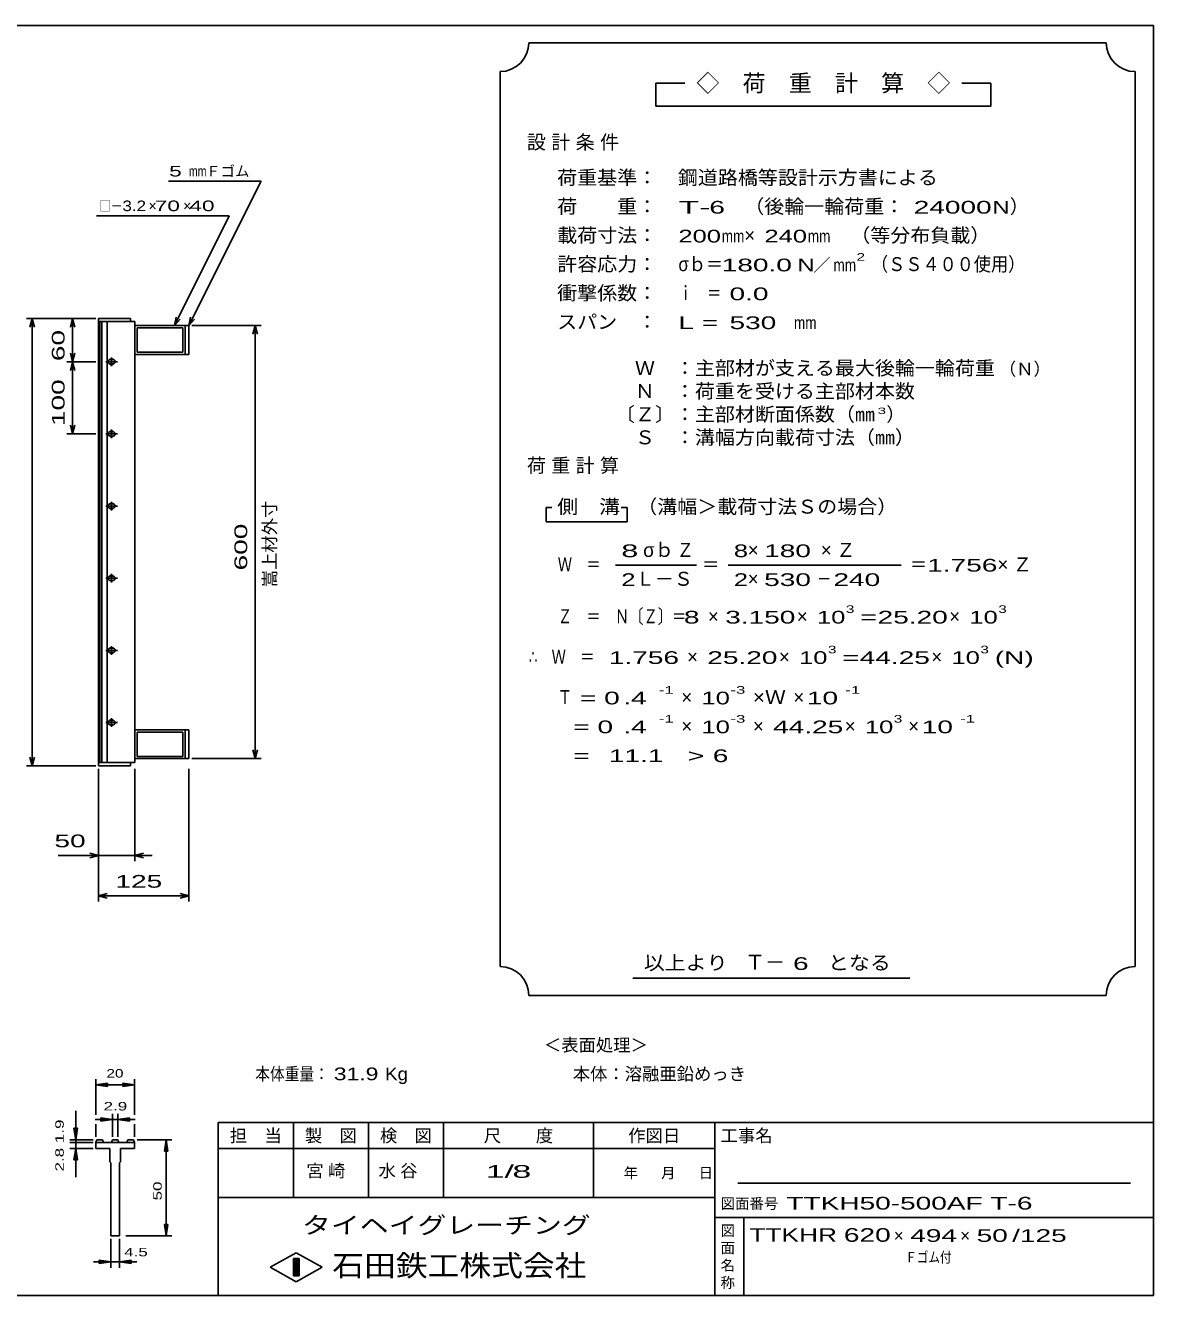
# Model space of a CAD drawing. Units: millimetres, scale not verified. Extents: x -1456 to 1389, y -1026 to 839.
# Drawn here: x -174 to 1389, y -921 to 839 of the extents above; entities that cross this region are included whole.
import ezdxf
from ezdxf.enums import TextEntityAlignment as Align

# ---------------------------------------------------------------- set-up
doc = ezdxf.new("R2010")
doc.units = ezdxf.units.MM
doc.header["$LTSCALE"] = 8
for name, color, linetype, lineweight in [('0_2', 150, 'Continuous', 25), ('16', 3, 'Continuous', 25), ('22', 2, 'Continuous', 25), ('32', 4, 'Continuous', 25)]:
    doc.layers.add(name, color=color, linetype=linetype, lineweight=lineweight)
doc.styles.add('ベクトル', font='')
doc.styles.get('ベクトル').set_extended_font_data('ベクトル')

msp = doc.modelspace()

# ---------------------------------------------------------------- linework, layer by layer
at = {"layer": '0_2'}
for p, q in [((-1379.2, 838.8), (1388.8, 838.8)), ((1388.8, 838.8), (1388.8, -921.2)), ((1388.8, -681.2), (92.8, -681.2)), ((92.8, -681.2), (92.8, -921.2)), ((196.8, -681.2), (196.8, -785.2)), ((300.8, -785.2), (300.8, -681.2)), ((404.8, -681.2), (404.8, -785.2)), ((612.8, -785.2), (612.8, -681.2)), ((780.8, -681.2), (780.8, -921.2)), ((780.8, -717.2), (92.8, -717.2)), ((1356.8, -765.2), (812.8, -765.2)), ((92.8, -785.2), (780.8, -785.2)), ((780.8, -813.2), (1388.8, -813.2)), ((820.8, -921.2), (820.8, -813.2)), ((164.8, -882), (200.8, -862)), ((200.8, -862), (236.8, -882)), ((196.8, -870), (204.8, -870)), ((196.8, -894), (196.8, -870)), ((196.8, -870), (198.4, -870)), ((198.4, -870), (198.4, -894)), ((200, -894), (200, -870)), ((200, -870), (201.6, -870)), ((201.6, -870), (201.6, -894)), ((203.2, -894), (203.2, -870)), ((203.2, -870), (204.8, -870)), ((204.8, -870), (204.8, -894)), ((204.8, -870), (204.8, -894)), ((200.8, -902), (164.8, -882)), ((204.8, -894), (196.8, -894)), ((198.4, -894), (200, -894)), ((236.8, -882), (200.8, -902)), ((201.6, -894), (203.2, -894)), ((1388.8, -921.2), (-1379.2, -921.2))]:
    msp.add_line(p, q, dxfattribs=at)
at = {"layer": '16'}
for p, q in [((-29, 432.8), (-73, 432.8)), ((-73, 432.8), (-73, 428.3)), ((-73, 428.3), (-29, 428.3)), ((-73, 428.3), (-73, -182.7)), ((-23, 428.3), (-73, 428.3)), ((-71.5, 428.3), (-71.5, -182.7)), ((-68.5, -182.7), (-68.5, 428.3)), ((-61, 428.3), (-61, -182.7)), ((-29, 428.3), (-29, 432.8)), ((-23, -182.7), (-23, 428.3)), ((-23, 422.8), (47, 422.8)), ((-23, 382.8), (-23, 422.8)), ((47, 422.8), (47, 382.8)), ((47, 422.8), (52, 422.8)), ((52, 422.8), (52, 382.8)), ((-19.8, 419.6), (43.8, 419.6)), ((-19.8, 386), (-19.8, 419.6)), ((43.8, 419.6), (43.8, 386)), ((-63, 372.8), (-47, 372.8)), ((-53, 375.8), (-57, 375.8)), ((-57, 369.8), (-53, 369.8)), ((-55, 378.8), (-55, 366.8)), ((47, 382.8), (-23, 382.8)), ((43.8, 386), (-19.8, 386)), ((52, 382.8), (47, 382.8)), ((-63, 272.8), (-47, 272.8)), ((-53, 275.8), (-57, 275.8)), ((-57, 269.8), (-53, 269.8)), ((-55, 278.8), (-55, 266.8)), ((-55, 178.8), (-55, 166.8)), ((-63, 172.8), (-47, 172.8)), ((-53, 175.8), (-57, 175.8)), ((-57, 169.8), (-53, 169.8)), ((-63, 72.8), (-47, 72.8)), ((-53, 75.8), (-57, 75.8)), ((-55, 78.8), (-55, 66.8)), ((-57, 69.8), (-53, 69.8)), ((-63, -27.2), (-47, -27.2)), ((-53, -24.2), (-57, -24.2)), ((-57, -30.2), (-53, -30.2)), ((-55, -21.2), (-55, -33.2)), ((-55, -121.2), (-55, -133.2)), ((-63, -127.2), (-47, -127.2)), ((-53, -124.2), (-57, -124.2)), ((-57, -130.2), (-53, -130.2)), ((47, -137.2), (-23, -137.2)), ((-23, -137.2), (-23, -177.2)), ((43.8, -140.4), (-19.8, -140.4)), ((-19.8, -140.4), (-19.8, -174)), ((43.8, -174), (43.8, -140.4)), ((47, -177.2), (47, -137.2)), ((52, -137.2), (47, -137.2)), ((52, -177.2), (52, -137.2)), ((-19.8, -174), (43.8, -174)), ((-73, -182.7), (-29, -182.7)), ((-73, -187.2), (-73, -182.7)), ((-73, -182.7), (-23, -182.7)), ((-29, -187.2), (-73, -187.2)), ((-29, -182.7), (-29, -187.2)), ((-23, -177.2), (47, -177.2)), ((47, -177.2), (52, -177.2))]:
    msp.add_line(p, q, dxfattribs=at)
for centre, radius, start, end in [((-57, 372.8), 3, 90, 270), ((-55, 372.8), 4, 46.6, 133.4), ((-55, 372.8), 4, 226.6, 313.4), ((-53, 372.8), 3, 270, 90), ((-57, 272.8), 3, 90, 270), ((-55, 272.8), 4, 46.6, 133.4), ((-55, 272.8), 4, 226.6, 313.4), ((-53, 272.8), 3, 270, 90), ((-55, 172.8), 4, 46.6, 133.4), ((-57, 172.8), 3, 90, 270), ((-55, 172.8), 4, 226.6, 313.4), ((-53, 172.8), 3, 270, 90), ((-57, 72.8), 3, 90, 270), ((-55, 72.8), 4, 46.6, 133.4), ((-53, 72.8), 3, 270, 90), ((-55, 72.8), 4, 226.6, 313.4), ((-57, -27.2), 3, 90, 270), ((-55, -27.2), 4, 46.6, 133.4), ((-55, -27.2), 4, 226.6, 313.4), ((-53, -27.2), 3, 270, 90), ((-55, -127.2), 4, 46.6, 133.4), ((-57, -127.2), 3, 90, 270), ((-55, -127.2), 4, 226.6, 313.4), ((-53, -127.2), 3, 270, 90)]:
    msp.add_arc(centre, radius, start, end, dxfattribs=at)
at = {"layer": '22', "color": 4}
for p, q in [((1323.2, 814.8), (523.2, 814.8)), ((483.2, 774.8), (483.2, -465.2)), ((1363.2, -465.2), (1363.2, 774.8)), ((739.2, 758.8), (699.2, 758.8)), ((699.2, 758.8), (699.2, 726.8)), ((1163.2, 758.8), (1123.2, 758.8)), ((1163.2, 726.8), (1163.2, 758.8)), ((699.2, 726.8), (1163.2, 726.8)), ((24, 622.8), (152, 622.8)), ((52, 422.8), (152, 622.8)), ((-76, 574.8), (108, 574.8)), ((32, 422.8), (108, 574.8)), ((-77, 432.8), (-173, 432.8)), ((-165, 432.8), (-168.2, 420.8)), ((-161.8, 420.8), (-165, 432.8)), ((-165, 432.8), (-165, -187.2)), ((-77, 432.8), (-117, 432.8)), ((-109, 432.8), (-112.2, 420.8)), ((-105.8, 420.8), (-109, 432.8)), ((-109, 432.8), (-109, 372.8)), ((32, 422.8), (34.4, 434.48)), ((32, 422.8), (40, 431.6)), ((52, 422.8), (54.4, 434.48)), ((52, 422.8), (60, 431.6)), ((56, 422.8), (152, 422.8)), ((144, 422.8), (140.8, 410.8)), ((147.2, 410.8), (144, 422.8)), ((144, 422.8), (144, -177.2)), ((-117, 372.8), (-77, 372.8)), ((-109, 372.8), (-112.2, 384.8)), ((-109, 372.8), (-112.2, 360.8)), ((-105.8, 384.8), (-109, 372.8)), ((-105.8, 360.8), (-109, 372.8)), ((-109, 372.8), (-109, 272.8)), ((-109, 272.8), (-112.2, 284.8)), ((-105.8, 284.8), (-109, 272.8)), ((-117, 272.8), (-77, 272.8)), ((555.2, 170.8), (547.2, 170.8)), ((547.2, 170.8), (547.2, 150.8)), ((659.2, 170.8), (651.2, 170.8)), ((659.2, 150.8), (659.2, 170.8)), ((547.2, 150.8), (659.2, 150.8)), ((643.2, 90.8), (755.2, 90.8)), ((799.2, 90.8), (1039.2, 90.8)), ((-165, -187.2), (-168.2, -175.2)), ((-161.8, -175.2), (-165, -187.2)), ((144, -177.2), (140.8, -165.2)), ((147.2, -165.2), (144, -177.2)), ((-173, -187.2), (-77, -187.2)), ((-73, -319.2), (-73, -191.2)), ((-73, -375.2), (-73, -191.2)), ((-23, -319.2), (-23, -191.2)), ((52, -375.2), (52, -191.2)), ((152, -177.2), (56, -177.2)), ((-129, -311.2), (-73, -311.2)), ((-73, -311.2), (-85, -308)), ((-85, -314.4), (-73, -311.2)), ((-73, -311.2), (-23, -311.2)), ((-23, -311.2), (-11, -308)), ((-11, -314.4), (-23, -311.2)), ((-23, -311.2), (1, -311.2)), ((-73, -367.2), (-61, -364)), ((-61, -370.4), (-73, -367.2)), ((-73, -367.2), (52, -367.2)), ((52, -367.2), (40, -364)), ((40, -370.4), (52, -367.2)), ((667.2, -481.2), (1051.2, -481.2)), ((523.2, -505.2), (1323.2, -505.2))]:
    msp.add_line(p, q, dxfattribs=at)
for centre, start, end in [((483.2, 814.8), 270, 0), ((1363.2, 814.8), 180, 270), ((483.2, -505.2), 0, 90), ((1363.2, -505.2), 90, 180)]:
    msp.add_arc(centre, 40, start, end, dxfattribs=at)
at = {"layer": '32'}
for p, q in [((-76.8, -670.8), (-76.8, -621.2)), ((-76.8, -629.2), (-60.8, -626.8)), ((-60.8, -631.6), (-76.8, -629.2)), ((-76.8, -629.2), (-23.467, -629.2)), ((-60.8, -631.6), (-60.8, -626.8)), ((-23.467, -629.2), (-39.467, -626.8)), ((-39.467, -631.6), (-39.467, -626.8)), ((-39.467, -631.6), (-23.467, -629.2)), ((-23.467, -670.8), (-23.467, -621.2)), ((-104.8, -705.2), (-104.8, -665.2)), ((-54, -677.2), (-78, -677.2)), ((-76.8, -701.2), (-76.8, -683.6)), ((-54, -677.2), (-70, -674.8)), ((-70, -674.8), (-70, -679.6)), ((-70, -679.6), (-54, -677.2)), ((-54, -701.2), (-54, -669.2)), ((-54, -677.2), (-46.267, -677.2)), ((-46.267, -669.2), (-46.267, -701.2)), ((-46.267, -677.2), (-30.267, -674.8)), ((-30.267, -679.6), (-46.267, -677.2)), ((-46.267, -677.2), (-22.267, -677.2)), ((-30.267, -674.8), (-30.267, -679.6)), ((-23.467, -701.2), (-23.467, -683.6)), ((-104.8, -705.2), (-107.2, -689.2)), ((-107.2, -689.2), (-102.4, -689.2)), ((-102.4, -689.2), (-104.8, -705.2)), ((-112.8, -705.2), (-80.8, -705.2)), ((-112.8, -709.2), (-80.8, -709.2)), ((-112.8, -717.2), (-80.8, -717.2)), ((-107.2, -733.2), (-104.8, -717.2)), ((-104.8, -717.2), (-104.8, -705.2)), ((-102.4, -733.2), (-104.8, -717.2)), ((-104.8, -757.2), (-104.8, -717.2)), ((-76.8, -709.2), (-75.467, -705.2)), ((-76.8, -709.2), (-76.8, -717.2)), ((-23.467, -709.2), (-76.8, -709.2)), ((-76.8, -717.2), (-57.467, -717.2)), ((-75.467, -705.2), (-67.733, -705.2)), ((-67.733, -705.2), (-66.4, -709.2)), ((-57.467, -717.2), (-57.467, -735.867)), ((-55.333, -709.2), (-54, -705.2)), ((-54, -705.2), (-46.267, -705.2)), ((-46.267, -705.2), (-44.933, -709.2)), ((-42.8, -735.867), (-42.8, -717.2)), ((-42.8, -717.2), (-23.467, -717.2)), ((-33.867, -709.2), (-32.533, -705.2)), ((-32.533, -705.2), (-24.8, -705.2)), ((-24.8, -705.2), (-23.467, -709.2)), ((-23.467, -717.2), (-23.467, -709.2)), ((-19.467, -705.2), (28.533, -705.2)), ((18.133, -721.2), (20.533, -705.2)), ((18.133, -721.2), (22.933, -721.2)), ((22.933, -721.2), (20.533, -705.2)), ((20.533, -838.534), (20.533, -705.2)), ((-107.2, -733.2), (-102.4, -733.2)), ((-57.467, -735.867), (-56.133, -737.2)), ((-56.133, -737.2), (-56.133, -838.533)), ((-44.133, -737.2), (-42.8, -735.867)), ((-44.133, -838.533), (-44.133, -737.2)), ((20.533, -838.534), (18.133, -822.534)), ((18.133, -822.534), (22.933, -822.534)), ((22.933, -822.534), (20.533, -838.534)), ((-56.133, -838.533), (-44.133, -838.533)), ((-56.133, -882.534), (-56.133, -842.534)), ((-44.133, -882.534), (-44.133, -842.534)), ((-35.467, -838.534), (28.533, -838.534)), ((-80.133, -874.534), (-56.133, -874.534)), ((-56.133, -874.534), (-72.133, -872.134)), ((-72.133, -876.934), (-72.133, -872.134)), ((-72.133, -876.934), (-56.133, -874.534)), ((-56.133, -874.534), (-44.133, -874.534)), ((-44.133, -874.534), (-28.133, -872.134)), ((-28.133, -876.934), (-44.133, -874.534)), ((-44.133, -874.534), (-20.133, -874.534)), ((-28.133, -876.934), (-28.133, -872.134))]:
    msp.add_line(p, q, dxfattribs=at)
msp.add_circle((-104.8, -709.2), 0.8, dxfattribs=at)

# ---------------------------------------------------------------- texts
at = {"layer": '0_2', "style": 'ベクトル'}
for s, height, p in [('担\u3000当', 17.6, (108.8, -699.6)), ('製\u3000図', 17.6, (212.8, -699.6)), ('検\u3000図', 17.6, (316.8, -699.6)), ('尺\u3000\u3000度', 17.6, (460.8, -699.6)), ('作図日', 17.6, (660.8, -699.6)), ('工事名', 17.6, (788.8, -699.6)), ('年', 14.66, (654.4, -751.2)), ('月', 14.66, (706.4, -751.2)), ('日', 14.66, (758.4, -751.2)), ('図面番号', 14.66, (788.8, -793.6)), ('図', 14.66, (788.8, -831.2)), ('面', 14.66, (788.8, -855.2)), ('名', 14.66, (788.8, -879.2)), ('称', 14.66, (788.8, -903.2))]:
    msp.add_text(s, height=height, dxfattribs=at).set_placement(p, align=Align.MIDDLE_LEFT)
at = {"layer": '0_2', "color": 222, "style": 'ベクトル'}
for s, height, width, p in [('タイヘイグレーチング', 23.46, 1.25, (208.8, -823.6)), ('石田鉄工株式会社', 29.33, 1.1, (250.8, -879.6))]:
    msp.add_text(s, height=height, dxfattribs=dict(at, width=width)).set_placement(p, align=Align.MIDDLE_LEFT)
at = {"layer": '22', "style": 'ベクトル'}
for s, height, p in [('◇\u3000荷\u3000重\u3000計\u3000算\u3000◇', 23.46, (755.2, 758.8)), ('Ｆゴム', 14.66, (76, 636.8)), ('）', 19.35, (1189.6, 588)), ('×', 14.66, (-4, 588.8)), ('×', 14.66, (44, 588.8)), ('×', 19.35, (821.6, 548)), ('／', 17.6, (917.2, 506.8)), ('（Ｎ）', 17.6, (1174.4, 362.8)), ('）', 19.35, (1018.4, 300)), ('σｂ', 19.35, (681.6, 112)), ('×', 19.35, (826.4, 112)), ('Ｌ－Ｓ', 19.35, (671.2, 72)), ('×', 19.35, (826.4, 72)), ('×', 19.35, (771.2, 20)), ('×', 19.35, (894.4, 20)), ('×', 19.35, (1105.6, 20)), ('×', 19.35, (742.4, -36)), ('×', 19.35, (869.6, -36)), ('×', 19.35, (1080.8, -36)), ('×', 19.35, (734.4, -92)), ('×', 19.35, (889.6, -92)), ('×', 19.35, (734.4, -132)), ('×', 19.35, (833.6, -132)), ('×', 19.35, (960.8, -132)), ('×', 19.35, (1048.8, -132)), ('Ｔ－', 20.53, (822.4, -459.2)), ('＜表面処理＞', 17.6, (544, -574)), ('本体：', 17.6, (584, -614)), ('溶融亜鉛めっき', 17.6, (656, -614)), ('×', 17.6, (1028.8, -838)), ('×', 17.6, (1120.8, -838))]:
    msp.add_text(s, height=height, dxfattribs=at).set_placement(p, align=Align.MIDDLE_LEFT)
for s, height, width, p in [(' 5 ', 14.66, 1.6, (16, 636.8)), ('mm', 14.66, 0.75, (52, 636.8)), ('荷重基準：\u3000', 19.35, 1.05, (562.4, 628)), ('鋼道路橋等設計示方書による', 19.35, 1.05, (729.6, 628)), ('荷\u3000\u3000重：\u3000', 19.35, 1.05, (562.4, 588)), ('（後輪一輪荷重：', 19.35, 1.05, (821.6, 588)), ('□－', 14.66, 0.8, (-72, 588.8)), ('3.2', 14.66, 1.2, (-40, 588.8)), (' 70 ', 14.66, 1.6, (-4, 588.8)), (' 40 ', 14.66, 1.6, (44, 588.8)), ('T-', 17.6, 2, (730.4, 586.8)), (' 6 ', 17.6, 1.65, (762.4, 586.8)), (' 24000', 17.6, 1.65, (1045.6, 586.8)), ('N', 17.6, 1.4, (1165.6, 586.8)), ('載荷寸法：\u3000', 19.35, 1.05, (562.4, 548)), ('200', 17.6, 1.5, (730.4, 546.8)), ('mm', 17.6, 0.8, (790.4, 546.8)), ('240', 17.6, 1.5, (849.6, 546.8)), ('mm', 17.6, 0.8, (909.6, 546.8)), ('\u3000（等分布負載）', 19.35, 1.05, (940.8, 548)), ('許容応力：\u3000', 19.35, 1.05, (562.4, 508)), ('σｂ＝', 19.35, 0.9, (730.4, 508)), ('180.0', 17.6, 1.65, (790.4, 506.8)), ('N', 17.6, 1.4, (895.2, 506.8)), ('mm', 17.6, 0.8, (945.2, 506.8)), ('2', 10.56, 1.5, (977.2, 518)), ('（ＳＳ４００使用）', 19.35, 0.9, (997.2, 508)), ('衝撃係数：\u3000', 19.35, 1.05, (562.4, 468)), ('ｉ\u3000＝', 19.35, 0.75, (730.4, 468)), (' 0.0', 17.6, 1.65, (790.4, 466.8)), ('スパン\u3000：\u3000', 19.35, 1.05, (562.4, 428)), ('L =', 17.6, 1.65, (730.4, 426.8)), (' 530 ', 17.6, 1.65, (790.4, 426.8)), ('mm', 17.6, 0.8, (890.4, 426.8)), ('\u3000Ｗ\u3000：主部材が支える最大後輪一輪荷重', 19.35, 1.05, (642.4, 364)), ('\u3000Ｎ\u3000：荷重を受ける主部材本数', 19.35, 1.05, (642.4, 332)), ('〔Ｚ〕：主部材断面係数（㎜', 19.35, 1.05, (642.4, 300)), ('3', 8.798, 1.8, (1006.4, 304.8)), ('\u3000Ｓ\u3000：溝幅方向載荷寸法（㎜）', 19.35, 1.05, (642.4, 268)), ('側\u3000溝', 19.35, 1.1, (562.4, 172)), ('\u3000（溝幅＞載荷寸法Ｓの場合）', 19.35, 1.05, (645.6, 172)), ('8', 17.6, 1.8, (651.2, 110.8)), ('Ｚ', 19.35, 0.9, (728, 112)), ('8', 17.6, 1.5, (807.2, 110.8)), (' 180 ', 17.6, 1.65, (838.4, 110.8)), ('Ｗ\u3000＝', 19.35, 0.75, (563.2, 92)), ('＝', 19.35, 0.9, (763.2, 92)), ('＝', 19.35, 0.9, (1051.2, 92)), ('1.756', 17.6, 1.65, (1075.2, 90.8)), ('2', 17.6, 1.5, (651.2, 70.8)), ('2', 17.6, 1.5, (807.2, 70.8)), (' 530 ', 17.6, 1.65, (838.4, 70.8)), ('－', 19.35, 0.75, (922.4, 72)), (' 240 ', 17.6, 1.65, (934.4, 70.8)), ('3', 10.56, 1.5, (962.4, 30)), ('3', 10.56, 1.5, (1173.6, 30)), ('Ｚ\u3000＝\u3000Ｎ〔Ｚ〕＝', 19.35, 0.75, (563.2, 20)), (' 8 ', 17.6, 1.65, (727.2, 18.8)), ('3.150', 17.6, 1.65, (795.2, 18.8)), ('10', 17.6, 1.5, (922.4, 18.8)), ('=', 17.6, 1.7, (982.4, 18.8)), ('25.20', 17.6, 1.65, (1006.4, 18.8)), ('10', 17.6, 1.5, (1133.6, 18.8)), ('∴\u3000Ｗ\u3000＝', 19.35, 0.75, (523.2, -36)), (' 1.756', 17.6, 1.65, (623.2, -37.2)), ('25.20', 17.6, 1.65, (770.4, -37.2)), ('10', 17.6, 1.5, (897.6, -37.2)), ('3', 10.56, 1.5, (937.6, -26)), ('=', 17.6, 1.7, (957.6, -37.2)), ('44.25', 17.6, 1.65, (981.6, -37.2)), ('10', 17.6, 1.5, (1108.8, -37.2)), ('3', 10.56, 1.5, (1148.8, -26)), ('(N)', 17.6, 1.65, (1168.8, -37.2)), ('Ｔ', 19.35, 0.75, (563.2, -92)), (' = 0', 17.6, 1.65, (583.2, -93.2)), (' .4 ', 17.6, 1.65, (643.2, -93.2)), ('-1', 10.56, 1.65, (703.2, -82)), ('10', 17.6, 1.5, (762.4, -93.2)), ('-3', 10.56, 1.65, (802.4, -82)), ('×Ｗ', 19.35, 1.1, (833.6, -92)), (' 10 ', 17.6, 1.65, (897.6, -93.2)), ('-1', 10.56, 1.65, (961.6, -82)), ('-1', 10.56, 1.65, (703.2, -122)), ('-3', 10.56, 1.65, (802.4, -122)), ('3', 10.56, 1.5, (1028.8, -122)), ('-1', 10.56, 1.65, (1120.8, -122)), ('  = 0', 17.6, 1.65, (563.2, -133.2)), (' .4 ', 17.6, 1.65, (643.2, -133.2)), ('10', 17.6, 1.5, (762.4, -133.2)), ('44.25', 17.6, 1.65, (861.6, -133.2)), ('10', 17.6, 1.5, (988.8, -133.2)), (' 10 ', 17.6, 1.65, (1056.8, -133.2)), ('  =', 17.6, 1.65, (563.2, -173.2)), (' 11.1', 17.6, 1.65, (623.2, -173.2)), ('>', 17.6, 1.7, (743.2, -173.2)), (' 6 ', 17.6, 1.65, (767.2, -173.2)), (' 50 ', 17.6, 1.65, (-145, -291.2)), (' 125 ', 17.6, 1.65, (-60.5, -347.2)), ('以上より\u3000', 19.35, 1.1, (682.4, -460)), (' 6 ', 17.6, 1.65, (878.4, -461.2)), ('となる', 19.35, 1.1, (937.6, -460)), ('本体重量：', 17.6, 0.85, (144, -614)), (' 31.9', 17.6, 1.35, (244, -614)), ('Kg', 17.6, 1.1, (324, -614)), ('1/', 17.6, 2, (463.2, -749.2)), (' 8 ', 17.6, 2, (487.2, -749.2)), ('TTKH50-500AF T-6              ', 17.6, 1.65, (880, -793.2)), ('TTKHR', 18.77, 1.45, (828.8, -837.2)), (' 620 ', 18.77, 1.55, (948.8, -837.2)), (' 494 ', 17.6, 1.65, (1040.8, -838)), (' 50 ', 17.6, 1.65, (1132.8, -838)), ('/', 17.6, 1.65, (1192.8, -838)), (' 125 ', 17.6, 1.65, (1192.8, -838)), ('Ｆゴム付', 14.66, 0.8, (1044.8, -868))]:
    msp.add_text(s, height=height, dxfattribs=dict(at, width=width)).set_placement(p, align=Align.MIDDLE_LEFT)
at = {"layer": '22', "style": 'ベクトル', "width": 1.65}
for s, p in [(' 60 ', (-129, 362.8)), (' 100 ', (-129, 272.8)), (' 600 ', (124, 72.8))]:
    msp.add_text(s, height=17.6, rotation=90, dxfattribs=at).set_placement(p, align=Align.MIDDLE_LEFT)
at = {"layer": '22', "style": 'ベクトル'}
msp.add_text('嵩上材外寸', height=17.6, rotation=90, dxfattribs=at).set_placement((164, 60.3), align=Align.MIDDLE_LEFT)
at = {"layer": '22', "attachment_point": 4, "style": 'ベクトル'}
for s, insert, char_height in [('\\T1.28;設計条件', (520.4, 676), 19.35), ('\\T1.28;荷重計算', (520.4, 228), 19.35), ('\\T1.42;×Ｚ', (927.6, 112), 19.35), ('\\T1.42;×Ｚ', (1172.4, 92), 19.35), ('\\T1.25;宮崎\u3000', (214.8, -749.2), 17.6), ('\\T1.25;水谷\u3000', (314.8, -749.2), 17.6)]:
    msp.add_mtext(s, dxfattribs=dict(at, insert=insert, char_height=char_height))
at = {"layer": '32', "color": 2, "style": 'ベクトル'}
for s, width, p in [('20', 1.35, (-62.133, -613.2)), ('2.9', 1.5, (-66.133, -658.8)), (' 4.5 ', 1.5, (-44.133, -860.934))]:
    msp.add_text(s, height=11.73, dxfattribs=dict(at, width=width)).set_placement(p, align=Align.MIDDLE_LEFT)
at = {"layer": '32', "color": 2, "style": 'ベクトル', "width": 1.5}
for s, p in [('2.8 1.9', (-127.2, -749.2)), (' 50 ', (8.533, -795.867))]:
    msp.add_text(s, height=11.73, rotation=90, dxfattribs=at).set_placement(p, align=Align.MIDDLE_LEFT)

doc.saveas('drawing.dxf')
